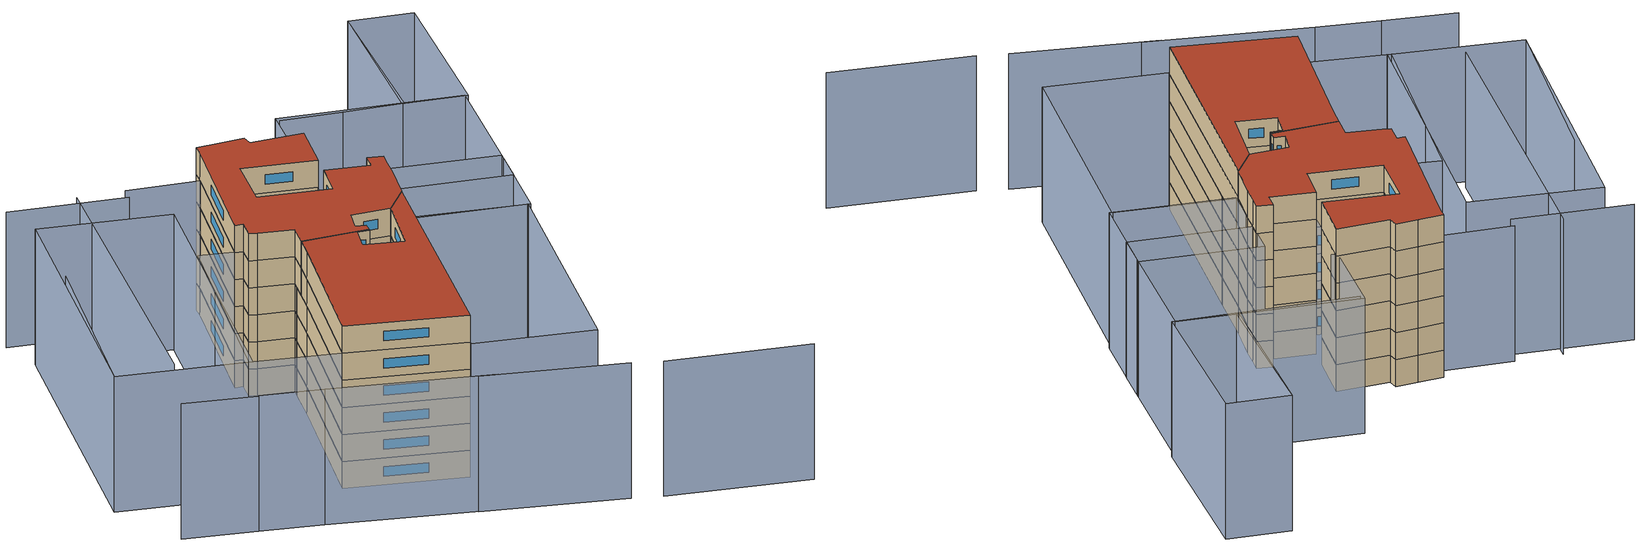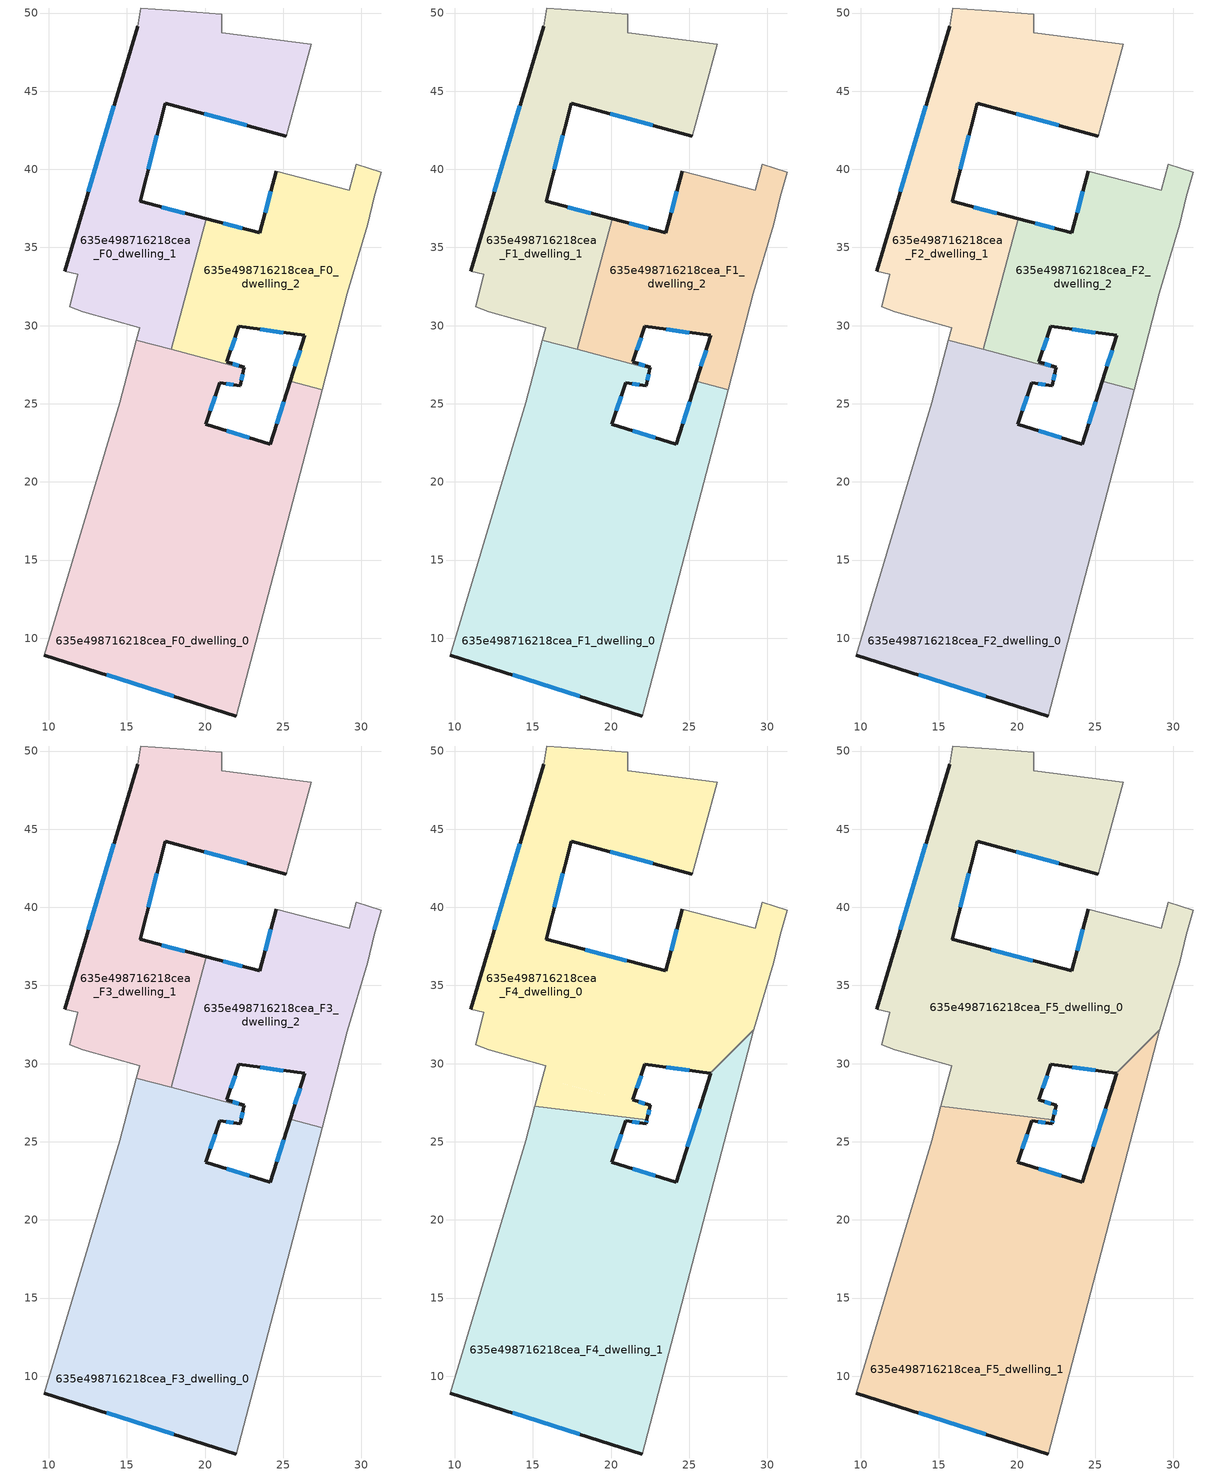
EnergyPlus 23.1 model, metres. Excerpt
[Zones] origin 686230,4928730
635e498716218cea_F0_dwelling_0
 floor ground (EU_floor_Construction): 27.49,25.89 22,5.02 9.71,8.92 14.53,25.07 15.61,29.07 22.49,27.23 22.24,26.16 20.94,26.36 20.03,23.68 24.17,22.41 25.45,26.44 z0
 wall outside (EU_wall_Construction): 25.45,26.44 24.17,22.41 20.03,23.68 20.94,26.36 22.24,26.16 22.49,27.23 / 9.71,8.92 22,5.02 z0:3
 wall adiabatic (EU_wall_Construction): 22,5.02 27.49,25.89 / 15.61,29.07 14.53,25.07 9.71,8.92 z0:3
 wall to 635e498716218cea_F0_dwelling_2 (EU_wall_Construction): 27.49,25.89 25.45,26.44 / 22.49,27.23 17.83,28.47 z0:3
 wall to 635e498716218cea_F0_dwelling_1 (EU_wall_Construction): 17.83,28.48 15.61,29.07 z0:3
 window (EU_Window_Construction): 22.32,26.5 22.41,26.88 / 21.36,26.29 21.82,26.22 / 20.33,24.55 20.65,25.49 / 22.82,22.82 21.38,23.27 / 25.03,25.13 24.58,23.72 / 13.7,7.65 18,6.29 z0.98:2.02
635e498716218cea_F0_dwelling_1
 floor ground (EU_floor_Construction): 26.78,48.02 25.19,42.13 17.44,44.23 15.86,37.95 20.07,36.84 17.83,28.47 15.61,29.07 15.82,29.85 12.17,30.9 11.35,31.2 11.87,33.3 11.01,33.47 15.68,49.17 15.89,50.32 18.67,50.11 21.07,49.92 21.07,48.75 z0
 wall outside (EU_wall_Construction): 15.68,49.17 11.01,33.47 / 20.07,36.84 15.86,37.95 17.44,44.23 25.19,42.13 z0:3
 wall adiabatic (EU_wall_Construction): 11.01,33.47 11.87,33.3 11.35,31.2 12.17,30.9 15.82,29.85 15.61,29.07 / 25.19,42.13 26.78,48.02 21.07,48.75 21.07,49.92 18.67,50.11 15.89,50.32 15.68,49.17 z0:3
 wall to 635e498716218cea_F0_dwelling_2 (EU_wall_Construction): 17.83,28.47 20.07,36.84 z0:3
 window (EU_Window_Construction): 14.16,44.06 12.53,38.58 / 19.96,43.55 22.67,42.81 / 16.37,39.99 16.93,42.19 / 18.7,37.2 17.23,37.59 z0.98:2.02
635e498716218cea_F0_dwelling_2
 floor ground (EU_floor_Construction): 31.28,39.82 30.83,38.23 30.42,36.48 29.11,32.06 27.49,25.89 25.45,26.44 26.38,29.37 22.17,29.95 21.4,27.69 22.51,27.33 22.49,27.23 17.83,28.47 20.07,36.84 23.49,35.93 24.57,39.88 29.24,38.65 29.68,40.32 z0
 wall outside (EU_wall_Construction): 21.4,27.69 22.17,29.95 26.38,29.37 25.45,26.44 / 21.4,27.69 22.51,27.33 / 22.49,27.23 22.51,27.33 / 24.57,39.88 23.49,35.93 20.07,36.84 z0:3
 wall adiabatic (EU_wall_Construction): 27.49,25.89 29.11,32.06 30.42,36.48 30.83,38.23 31.28,39.82 29.68,40.32 29.24,38.65 24.57,39.88 z0:3
 window (EU_Window_Construction): 26.08,28.42 25.75,27.39 / 23.54,29.76 25.01,29.56 / 21.65,28.42 21.92,29.21 / 21.76,27.57 22.15,27.45 / 22.38,36.22 21.18,36.54 / 24.22,38.6 23.84,37.21 z0.98:2.02
635e498716218cea_F1_dwelling_0
 floor to 635e498716218cea_F0_dwelling_0 (EU_floor_Construction): 27.49,25.89 22,5.02 9.71,8.92 14.53,25.07 15.61,29.07 22.49,27.23 22.24,26.16 20.94,26.36 20.03,23.68 24.17,22.41 25.45,26.44 z3
 wall outside (EU_wall_Construction): 25.45,26.44 24.17,22.41 20.03,23.68 20.94,26.36 22.24,26.16 22.49,27.23 / 9.71,8.92 22,5.02 z3:6
 wall adiabatic (EU_wall_Construction): 22,5.02 27.49,25.89 / 15.61,29.07 14.53,25.07 9.71,8.92 z3:6
 wall to 635e498716218cea_F1_dwelling_2 (EU_wall_Construction): 27.49,25.89 25.45,26.44 / 22.49,27.23 17.83,28.47 z3:6
 wall to 635e498716218cea_F1_dwelling_1 (EU_wall_Construction): 17.83,28.48 15.61,29.07 z3:6
 window (EU_Window_Construction): 22.32,26.5 22.41,26.88 / 21.36,26.29 21.82,26.22 / 20.33,24.55 20.65,25.49 / 22.82,22.82 21.38,23.27 / 25.03,25.13 24.58,23.72 / 13.7,7.65 18,6.29 z3.98:5.02
635e498716218cea_F1_dwelling_1
 floor to 635e498716218cea_F0_dwelling_1 (EU_floor_Construction): 26.78,48.02 25.19,42.13 17.44,44.23 15.86,37.95 20.07,36.84 17.83,28.47 15.61,29.07 15.82,29.85 12.17,30.9 11.35,31.2 11.87,33.3 11.01,33.47 15.68,49.17 15.89,50.32 18.67,50.11 21.07,49.92 21.07,48.75 z3
 wall outside (EU_wall_Construction): 15.68,49.17 11.01,33.47 / 20.07,36.84 15.86,37.95 17.44,44.23 25.19,42.13 z3:6
 wall adiabatic (EU_wall_Construction): 11.01,33.47 11.87,33.3 11.35,31.2 12.17,30.9 15.82,29.85 15.61,29.07 / 25.19,42.13 26.78,48.02 21.07,48.75 21.07,49.92 18.67,50.11 15.89,50.32 15.68,49.17 z3:6
 wall to 635e498716218cea_F1_dwelling_2 (EU_wall_Construction): 17.83,28.47 20.07,36.84 z3:6
 window (EU_Window_Construction): 14.16,44.06 12.53,38.58 / 19.96,43.55 22.67,42.81 / 16.37,39.99 16.93,42.19 / 18.7,37.2 17.23,37.59 z3.98:5.02
635e498716218cea_F1_dwelling_2
 floor to 635e498716218cea_F0_dwelling_2 (EU_floor_Construction): 31.28,39.82 30.83,38.23 30.42,36.48 29.11,32.06 27.49,25.89 25.45,26.44 26.38,29.37 22.17,29.95 21.4,27.69 22.51,27.33 22.49,27.23 17.83,28.47 20.07,36.84 23.49,35.93 24.57,39.88 29.24,38.65 29.68,40.32 z3
 wall outside (EU_wall_Construction): 21.4,27.69 22.17,29.95 26.38,29.37 25.45,26.44 / 21.4,27.69 22.51,27.33 / 22.49,27.23 22.51,27.33 / 24.57,39.88 23.49,35.93 20.07,36.84 z3:6
 wall adiabatic (EU_wall_Construction): 27.49,25.89 29.11,32.06 30.42,36.48 30.83,38.23 31.28,39.82 29.68,40.32 29.24,38.65 24.57,39.88 z3:6
 window (EU_Window_Construction): 26.08,28.42 25.75,27.39 / 23.54,29.76 25.01,29.56 / 21.65,28.42 21.92,29.21 / 21.76,27.57 22.15,27.45 / 22.38,36.22 21.18,36.54 / 24.22,38.6 23.84,37.21 z3.98:5.02
635e498716218cea_F2_dwelling_0
 floor to 635e498716218cea_F1_dwelling_0 (EU_floor_Construction): 27.49,25.89 22,5.02 9.71,8.92 14.53,25.07 15.61,29.07 22.49,27.23 22.24,26.16 20.94,26.36 20.03,23.68 24.17,22.41 25.45,26.44 z6
 wall outside (EU_wall_Construction): 25.45,26.44 24.17,22.41 20.03,23.68 20.94,26.36 22.24,26.16 22.49,27.23 / 9.71,8.92 22,5.02 z6:9
 wall adiabatic (EU_wall_Construction): 22,5.02 27.49,25.89 / 15.61,29.07 14.53,25.07 9.71,8.92 z6:9
 wall to 635e498716218cea_F2_dwelling_2 (EU_wall_Construction): 27.49,25.89 25.45,26.44 / 22.49,27.23 17.83,28.47 z6:9
 wall to 635e498716218cea_F2_dwelling_1 (EU_wall_Construction): 17.83,28.48 15.61,29.07 z6:9
 window (EU_Window_Construction): 22.32,26.5 22.41,26.88 / 21.36,26.29 21.82,26.22 / 20.33,24.55 20.65,25.49 / 22.82,22.82 21.38,23.27 / 25.03,25.13 24.58,23.72 / 13.7,7.65 18,6.29 z6.98:8.02
635e498716218cea_F2_dwelling_1
 floor to 635e498716218cea_F1_dwelling_1 (EU_floor_Construction): 26.78,48.02 25.19,42.13 17.44,44.23 15.86,37.95 20.07,36.84 17.83,28.47 15.61,29.07 15.82,29.85 12.17,30.9 11.35,31.2 11.87,33.3 11.01,33.47 15.68,49.17 15.89,50.32 18.67,50.11 21.07,49.92 21.07,48.75 z6
 wall outside (EU_wall_Construction): 15.68,49.17 11.01,33.47 / 20.07,36.84 15.86,37.95 17.44,44.23 25.19,42.13 z6:9
 wall adiabatic (EU_wall_Construction): 11.01,33.47 11.87,33.3 11.35,31.2 12.17,30.9 15.82,29.85 15.61,29.07 / 25.19,42.13 26.78,48.02 21.07,48.75 21.07,49.92 18.67,50.11 15.89,50.32 15.68,49.17 z6:9
 wall to 635e498716218cea_F2_dwelling_2 (EU_wall_Construction): 17.83,28.47 20.07,36.84 z6:9
 window (EU_Window_Construction): 14.16,44.06 12.53,38.58 / 19.96,43.55 22.67,42.81 / 16.37,39.99 16.93,42.19 / 18.7,37.2 17.23,37.59 z6.98:8.02
635e498716218cea_F2_dwelling_2
 floor to 635e498716218cea_F1_dwelling_2 (EU_floor_Construction): 31.28,39.82 30.83,38.23 30.42,36.48 29.11,32.06 27.49,25.89 25.45,26.44 26.38,29.37 22.17,29.95 21.4,27.69 22.51,27.33 22.49,27.23 17.83,28.47 20.07,36.84 23.49,35.93 24.57,39.88 29.24,38.65 29.68,40.32 z6
 wall outside (EU_wall_Construction): 21.4,27.69 22.17,29.95 26.38,29.37 25.45,26.44 / 21.4,27.69 22.51,27.33 / 22.49,27.23 22.51,27.33 / 24.57,39.88 23.49,35.93 20.07,36.84 z6:9
 wall adiabatic (EU_wall_Construction): 27.49,25.89 29.11,32.06 30.42,36.48 30.83,38.23 31.28,39.82 29.68,40.32 29.24,38.65 24.57,39.88 z6:9
 window (EU_Window_Construction): 26.08,28.42 25.75,27.39 / 23.54,29.76 25.01,29.56 / 21.65,28.42 21.92,29.21 / 21.76,27.57 22.15,27.45 / 22.38,36.22 21.18,36.54 / 24.22,38.6 23.84,37.21 z6.98:8.02
635e498716218cea_F3_dwelling_0
 floor to 635e498716218cea_F2_dwelling_0 (EU_floor_Construction): 27.49,25.89 22,5.02 9.71,8.92 14.53,25.07 15.61,29.07 22.49,27.23 22.24,26.16 20.94,26.36 20.03,23.68 24.17,22.41 25.45,26.44 z9
 wall outside (EU_wall_Construction): 25.45,26.44 24.17,22.41 20.03,23.68 20.94,26.36 22.24,26.16 22.49,27.23 / 9.71,8.92 22,5.02 z9:12
 wall adiabatic (EU_wall_Construction): 22,5.02 27.49,25.89 / 15.61,29.07 14.53,25.07 9.71,8.92 z9:12
 wall to 635e498716218cea_F3_dwelling_2 (EU_wall_Construction): 27.49,25.89 25.45,26.44 / 22.49,27.23 17.83,28.47 z9:12
 wall to 635e498716218cea_F3_dwelling_1 (EU_wall_Construction): 17.83,28.48 15.61,29.07 z9:12
 window (EU_Window_Construction): 22.32,26.5 22.41,26.88 / 21.36,26.29 21.82,26.22 / 20.33,24.55 20.65,25.49 / 22.82,22.82 21.38,23.27 / 25.03,25.13 24.58,23.72 / 13.7,7.65 18,6.29 z9.98:11.02
635e498716218cea_F3_dwelling_1
 floor to 635e498716218cea_F2_dwelling_1 (EU_floor_Construction): 26.78,48.02 25.19,42.13 17.44,44.23 15.86,37.95 20.07,36.84 17.83,28.47 15.61,29.07 15.82,29.85 12.17,30.9 11.35,31.2 11.87,33.3 11.01,33.47 15.68,49.17 15.89,50.32 18.67,50.11 21.07,49.92 21.07,48.75 z9
 wall outside (EU_wall_Construction): 15.68,49.17 11.01,33.47 / 20.07,36.84 15.86,37.95 17.44,44.23 25.19,42.13 z9:12
 wall adiabatic (EU_wall_Construction): 11.01,33.47 11.87,33.3 11.35,31.2 12.17,30.9 15.82,29.85 15.61,29.07 / 25.19,42.13 26.78,48.02 21.07,48.75 21.07,49.92 18.67,50.11 15.89,50.32 15.68,49.17 z9:12
 wall to 635e498716218cea_F3_dwelling_2 (EU_wall_Construction): 17.83,28.47 20.07,36.84 z9:12
 window (EU_Window_Construction): 14.16,44.06 12.53,38.58 / 19.96,43.55 22.67,42.81 / 16.37,39.99 16.93,42.19 / 18.7,37.2 17.23,37.59 z9.98:11.02
635e498716218cea_F3_dwelling_2
 floor to 635e498716218cea_F2_dwelling_2 (EU_floor_Construction): 31.28,39.82 30.83,38.23 30.42,36.48 29.11,32.06 27.49,25.89 25.45,26.44 26.38,29.37 22.17,29.95 21.4,27.69 22.51,27.33 22.49,27.23 17.83,28.47 20.07,36.84 23.49,35.93 24.57,39.88 29.24,38.65 29.68,40.32 z9
 wall outside (EU_wall_Construction): 21.4,27.69 22.17,29.95 26.38,29.37 25.45,26.44 / 21.4,27.69 22.51,27.33 / 22.49,27.23 22.51,27.33 / 24.57,39.88 23.49,35.93 20.07,36.84 z9:12
 wall adiabatic (EU_wall_Construction): 27.49,25.89 29.11,32.06 30.42,36.48 30.83,38.23 31.28,39.82 29.68,40.32 29.24,38.65 24.57,39.88 z9:12
 window (EU_Window_Construction): 26.08,28.42 25.75,27.39 / 23.54,29.76 25.01,29.56 / 21.65,28.42 21.92,29.21 / 21.76,27.57 22.15,27.45 / 22.38,36.22 21.18,36.54 / 24.22,38.6 23.84,37.21 z9.98:11.02
635e498716218cea_F4_dwelling_0
 floor to 635e498716218cea_F3_dwelling_0 (EU_floor_Construction): 22.49,27.23 22.3,26.41 15.12,27.27 15.61,29.07 z12
 floor to 635e498716218cea_F3_dwelling_1 (EU_floor_Construction): 26.78,48.02 25.19,42.13 17.44,44.23 15.86,37.95 20.07,36.84 17.83,28.47 15.61,29.07 15.82,29.85 12.17,30.9 11.35,31.2 11.87,33.3 11.01,33.47 15.68,49.17 15.89,50.32 18.67,50.11 21.07,49.92 21.07,48.75 z12
 floor to 635e498716218cea_F3_dwelling_2 (EU_floor_Construction): 31.28,39.82 30.83,38.23 30.42,36.48 29.14,32.18 26.36,29.37 22.17,29.95 21.4,27.69 22.51,27.33 22.49,27.23 17.83,28.47 20.07,36.84 23.49,35.93 24.57,39.88 29.24,38.65 29.68,40.32 z12
 wall outside (EU_wall_Construction): 24.57,39.88 23.49,35.93 15.86,37.95 17.44,44.23 25.19,42.13 / 22.3,26.41 22.51,27.33 21.4,27.69 22.17,29.95 26.36,29.37 / 15.68,49.17 11.01,33.47 z12:15
 wall adiabatic (EU_wall_Construction): 29.15,32.18 30.42,36.48 30.83,38.23 31.28,39.82 29.68,40.32 29.24,38.65 24.57,39.88 / 11.01,33.47 11.87,33.3 11.35,31.2 12.17,30.9 15.82,29.85 15.12,27.27 / 25.19,42.13 26.78,48.02 21.07,48.75 21.07,49.92 18.67,50.11 15.89,50.32 15.68,49.17 z12:15
 wall to 635e498716218cea_F4_dwelling_1 (EU_wall_Construction): 15.12,27.27 22.3,26.41 / 26.36,29.37 29.14,32.18 z12:15
 window (EU_Window_Construction): 21.01,36.59 18.34,37.29 / 24.22,38.6 23.84,37.21 / 23.53,29.76 24.99,29.56 / 21.65,28.42 21.92,29.21 / 22.15,27.45 21.76,27.57 / 22.37,26.71 22.44,27.03 / 14.16,44.06 12.53,38.58 / 19.96,43.55 22.67,42.81 / 16.37,39.99 16.93,42.19 z12.98:14.02
635e498716218cea_F4_dwelling_1
 floor to 635e498716218cea_F3_dwelling_0 (EU_floor_Construction): 27.49,25.89 22,5.02 9.71,8.92 14.53,25.07 15.12,27.27 22.3,26.41 22.24,26.16 20.94,26.36 20.03,23.68 24.17,22.41 25.45,26.44 z12
 floor to 635e498716218cea_F3_dwelling_2 (EU_floor_Construction): 29.14,32.18 29.11,32.06 27.49,25.89 25.45,26.44 26.38,29.37 26.36,29.37 z12
 wall outside (EU_wall_Construction): 9.71,8.92 22,5.02 / 26.38,29.37 24.17,22.41 20.03,23.68 20.94,26.36 22.24,26.16 22.3,26.41 / 26.38,29.37 26.36,29.37 z12:15
 wall adiabatic (EU_wall_Construction): 15.12,27.27 14.53,25.07 9.71,8.92 / 22,5.02 29.11,32.06 29.15,32.18 z12:15
 window (EU_Window_Construction): 13.7,7.65 18,6.29 / 22.26,26.24 22.28,26.33 / 21.36,26.29 21.82,26.22 / 20.33,24.55 20.65,25.49 / 22.82,22.82 21.38,23.27 / 25.66,27.11 24.89,24.67 z12.98:14.02
635e498716218cea_F5_dwelling_0
 floor to 635e498716218cea_F4_dwelling_0 (EU_floor_Construction): 26.78,48.02 25.19,42.13 17.44,44.23 15.86,37.95 23.49,35.93 24.57,39.88 29.24,38.65 29.68,40.32 31.28,39.82 30.83,38.23 30.42,36.48 29.15,32.18 26.36,29.37 22.17,29.95 21.4,27.69 22.51,27.33 22.3,26.41 15.12,27.27 15.82,29.85 12.17,30.9 11.35,31.2 11.87,33.3 11.01,33.47 15.68,49.17 15.89,50.32 18.67,50.11 21.07,49.92 21.07,48.75 z15
 wall outside (EU_wall_Construction): 24.57,39.88 23.49,35.93 15.86,37.95 17.44,44.23 25.19,42.13 / 22.3,26.41 22.51,27.33 21.4,27.69 22.17,29.95 26.36,29.37 / 15.68,49.17 11.01,33.47 z15:18
 wall adiabatic (EU_wall_Construction): 29.15,32.18 30.42,36.48 30.83,38.23 31.28,39.82 29.68,40.32 29.24,38.65 24.57,39.88 / 11.01,33.47 11.87,33.3 11.35,31.2 12.17,30.9 15.82,29.85 15.12,27.27 / 25.19,42.13 26.78,48.02 21.07,48.75 21.07,49.92 18.67,50.11 15.89,50.32 15.68,49.17 z15:18
 wall to 635e498716218cea_F5_dwelling_1 (EU_wall_Construction): 15.12,27.27 22.3,26.41 / 26.36,29.37 29.14,32.18 z15:18
 window (EU_Window_Construction): 21.01,36.59 18.34,37.29 / 24.22,38.6 23.84,37.21 / 23.53,29.76 24.99,29.56 / 21.65,28.42 21.92,29.21 / 22.15,27.45 21.76,27.57 / 22.37,26.71 22.44,27.03 / 14.16,44.06 12.53,38.58 / 19.96,43.55 22.67,42.81 / 16.37,39.99 16.93,42.19 z15.98:17.02
 roof outside (EU_roof_Construction): 26.36,29.37 29.15,32.18 30.42,36.48 30.83,38.23 31.28,39.82 29.68,40.32 29.24,38.65 24.57,39.88 23.49,35.93 15.86,37.95 17.44,44.23 25.19,42.13 26.78,48.02 21.07,48.75 21.07,49.92 18.67,50.11 15.89,50.32 15.68,49.17 11.01,33.47 11.87,33.3 11.35,31.2 12.17,30.9 15.82,29.85 15.12,27.27 22.3,26.41 22.51,27.33 21.4,27.69 22.17,29.95 z18
635e498716218cea_F5_dwelling_1
 floor to 635e498716218cea_F4_dwelling_1 (EU_floor_Construction): 29.15,32.18 29.11,32.06 22,5.02 9.71,8.92 14.53,25.07 15.12,27.27 22.3,26.41 22.24,26.16 20.94,26.36 20.03,23.68 24.17,22.41 26.38,29.37 26.36,29.37 z15
 wall outside (EU_wall_Construction): 9.71,8.92 22,5.02 / 26.38,29.37 24.17,22.41 20.03,23.68 20.94,26.36 22.24,26.16 22.3,26.41 / 26.38,29.37 26.36,29.37 z15:18
 wall adiabatic (EU_wall_Construction): 15.12,27.27 14.53,25.07 9.71,8.92 / 22,5.02 29.11,32.06 29.15,32.18 z15:18
 window (EU_Window_Construction): 13.7,7.65 18,6.29 / 22.26,26.24 22.28,26.33 / 21.36,26.29 21.82,26.22 / 20.33,24.55 20.65,25.49 / 22.82,22.82 21.38,23.27 / 25.66,27.11 24.89,24.67 z15.98:17.02
 roof outside (EU_roof_Construction): 22,5.02 29.11,32.06 29.15,32.18 26.36,29.37 26.38,29.37 24.17,22.41 20.03,23.68 20.94,26.36 22.24,26.16 22.3,26.41 15.12,27.27 14.53,25.07 9.71,8.92 z18
shading: 36.81,-7.84 51.66,-11.67 / 19.14,-2.01 33.79,-6.66 / -2.04,4.67 4.38,2.83 / 4.38,2.83 21.03,-2.5 / -9.61,6.82 -2.04,4.66 / -6.16,36.93 -12.6,15.24 / 3.09,51.58 -6.06,14.83 / 27.02,47.51 18.5,49.29 / 45.29,72.8 41.48,54.21 / 41.48,54.21 35.24,55.49 / 18.29,48.38 8.05,50.61 / 35.25,55.48 28.89,56.83 / 7.71,49.18 -4.6,52.12 / 21.91,4.68 29.14,32.19 / 29.14,32.19 41.62,28.91 / 41.62,28.91 34.38,1.4 / 34.38,1.4 21.91,4.68 / 0.62,11.63 7.48,34.61 / 7.48,34.61 16.57,31.9 / 16.57,31.9 9.71,8.92 / 9.71,8.92 0.62,11.63 / 9.77,43.77 1,11.54 / 1,11.54 -12.6,15.24 / -12.6,15.24 -3.84,47.47 / -3.84,47.47 9.77,43.77 / 41.9,28.85 29.29,31.9 / 29.29,31.9 31.91,42.68 / 31.91,42.68 44.51,39.63 / 44.51,39.63 41.9,28.85 / 47.65,52.95 43.48,35.29 / 43.48,35.29 24.54,39.76 / 24.54,39.76 28.7,57.42 / 28.7,57.42 47.65,52.95 / 45.27,72.72 51.96,71.26 / 51.96,71.26 47.93,52.81 / 47.93,52.81 41.24,54.26 / 41.24,54.26 45.27,72.72 z0:15
[Building]
EU S2 Campaign: North Axis=0; Terrain=City; Solar Distribution=FullExterior
[Site:Location]
Bologna: Latitude=44.5; Longitude=11.25; Time Zone=1; Elevation=37
[SizingPeriod:WeatherFileDays]
AnnualSizingPeriod: Begin Month=1; Begin Day of Month=1; End Month=12; End Day of Month=31; Day of Week for Start Day=Monday; Use Weather File Daylight Saving Period=No; Use Weather File Rain and Snow Indicators=No
[MATERIAL]
EU_InternalMass_Material: Roughness=MediumRough; Thickness=0.1; Conductivity=1; Density=1800; Specific Heat=900; Thermal Absorptance=0.9; Solar Absorptance=0.7; Visible Absorptance=0.7
[MATERIAL:NOMASS] Roughness=MediumRough; Thermal Absorptance=0.9; Solar Absorptance=0.7; Visible Absorptance=0.7
Name | Thermal Resistance
EU_wall_NoMass | 0.905828
EU_roof_NoMass | 0.37593
EU_floor_NoMass | 0.67114
[WINDOWMATERIAL:SIMPLEGLAZINGSYSTEM]
EU_Window_SimpleGlazing: UFactor=4.52486; Solar Heat Gain Coefficient=0.85; Visible Transmittance=0.85
[CONSTRUCTION]
EU_wall_Construction: EU_wall_NoMass
EU_roof_Construction: EU_roof_NoMass
EU_floor_Construction: EU_floor_NoMass
EU_InternalMass_Construction: EU_InternalMass_Material
EU_Window_Construction: EU_Window_SimpleGlazing
[ZONE] Type=1; Multiplier=1; Ceiling Height=autocalculate; Floor Area=autocalculate; Part of Total Floor Area=Yes
Name | Volume
635e498716218cea_F0_dwelling_0; 635e498716218cea_F1_dwelling_0; 635e498716218cea_F2_dwelling_0; 635e498716218cea_F3_dwelling_0 | 752.301
635e498716218cea_F4_dwelling_0 | 752.273
635e498716218cea_F5_dwelling_0 | 752.28
635e498716218cea_F0_dwelling_1 | 439.134
635e498716218cea_F1_dwelling_1; 635e498716218cea_F2_dwelling_1; 635e498716218cea_F3_dwelling_1 | 439.135
635e498716218cea_F4_dwelling_1; 635e498716218cea_F5_dwelling_1 | 752.296
635e498716218cea_F0_dwelling_2 | 313.162
635e498716218cea_F1_dwelling_2; 635e498716218cea_F2_dwelling_2; 635e498716218cea_F3_dwelling_2 | 313.159
[INTERNALMASS] Construction=EU_InternalMass_Construction
Name | Zone or ZoneList | Surface Area
635e498716218cea_F0_dwelling_0_EU_InternalMass | 635e498716218cea_F0_dwelling_0 | 250.767
635e498716218cea_F0_dwelling_1_EU_InternalMass | 635e498716218cea_F0_dwelling_1 | 146.379
635e498716218cea_F0_dwelling_2_EU_InternalMass | 635e498716218cea_F0_dwelling_2 | 104.387
635e498716218cea_F1_dwelling_0_EU_InternalMass | 635e498716218cea_F1_dwelling_0 | 250.767
635e498716218cea_F1_dwelling_1_EU_InternalMass | 635e498716218cea_F1_dwelling_1 | 146.379
635e498716218cea_F1_dwelling_2_EU_InternalMass | 635e498716218cea_F1_dwelling_2 | 104.387
635e498716218cea_F2_dwelling_0_EU_InternalMass | 635e498716218cea_F2_dwelling_0 | 250.767
635e498716218cea_F2_dwelling_1_EU_InternalMass | 635e498716218cea_F2_dwelling_1 | 146.379
635e498716218cea_F2_dwelling_2_EU_InternalMass | 635e498716218cea_F2_dwelling_2 | 104.387
635e498716218cea_F3_dwelling_0_EU_InternalMass | 635e498716218cea_F3_dwelling_0 | 250.767
635e498716218cea_F3_dwelling_1_EU_InternalMass | 635e498716218cea_F3_dwelling_1 | 146.379
635e498716218cea_F3_dwelling_2_EU_InternalMass | 635e498716218cea_F3_dwelling_2 | 104.387
635e498716218cea_F4_dwelling_0_EU_InternalMass | 635e498716218cea_F4_dwelling_0 | 250.76
635e498716218cea_F4_dwelling_1_EU_InternalMass | 635e498716218cea_F4_dwelling_1 | 250.766
635e498716218cea_F5_dwelling_0_EU_InternalMass | 635e498716218cea_F5_dwelling_0 | 250.76
635e498716218cea_F5_dwelling_1_EU_InternalMass | 635e498716218cea_F5_dwelling_1 | 250.766
[OTHEREQUIPMENT] Fuel Type=Electricity; Design Level Calculation Method=Watts/Area; Power per Zone Floor Area=1; Fraction Latent=0; Fraction Radiant=0; Fraction Lost=0; Carbon Dioxide Generation Rate=0; EndUse Subcategory=EU_Step8_InternalGains
Name | Zone or ZoneList or Space or SpaceList | Schedule
EU_Step8_InternalGain_635e498716218cea_F0_dwelling_0_f000 | 635e498716218cea_F0_dwelling_0 | EU_Step8_GainSchedule_635e498716218cea_F0_dwelling_0_f000
EU_Step8_InternalGain_635e498716218cea_F0_dwelling_1_f000 | 635e498716218cea_F0_dwelling_1 | EU_Step8_GainSchedule_635e498716218cea_F0_dwelling_1_f000
EU_Step8_InternalGain_635e498716218cea_F0_dwelling_2_f000 | 635e498716218cea_F0_dwelling_2 | EU_Step8_GainSchedule_635e498716218cea_F0_dwelling_2_f000
EU_Step8_InternalGain_635e498716218cea_F1_dwelling_0_f000 | 635e498716218cea_F1_dwelling_0 | EU_Step8_GainSchedule_635e498716218cea_F1_dwelling_0_f000
EU_Step8_InternalGain_635e498716218cea_F1_dwelling_1_f000 | 635e498716218cea_F1_dwelling_1 | EU_Step8_GainSchedule_635e498716218cea_F1_dwelling_1_f000
EU_Step8_InternalGain_635e498716218cea_F1_dwelling_2_f000 | 635e498716218cea_F1_dwelling_2 | EU_Step8_GainSchedule_635e498716218cea_F1_dwelling_2_f000
EU_Step8_InternalGain_635e498716218cea_F2_dwelling_0_f000 | 635e498716218cea_F2_dwelling_0 | EU_Step8_GainSchedule_635e498716218cea_F2_dwelling_0_f000
EU_Step8_InternalGain_635e498716218cea_F2_dwelling_1_f000 | 635e498716218cea_F2_dwelling_1 | EU_Step8_GainSchedule_635e498716218cea_F2_dwelling_1_f000
EU_Step8_InternalGain_635e498716218cea_F2_dwelling_2_f000 | 635e498716218cea_F2_dwelling_2 | EU_Step8_GainSchedule_635e498716218cea_F2_dwelling_2_f000
EU_Step8_InternalGain_635e498716218cea_F3_dwelling_0_f000 | 635e498716218cea_F3_dwelling_0 | EU_Step8_GainSchedule_635e498716218cea_F3_dwelling_0_f000
EU_Step8_InternalGain_635e498716218cea_F3_dwelling_1_f000 | 635e498716218cea_F3_dwelling_1 | EU_Step8_GainSchedule_635e498716218cea_F3_dwelling_1_f000
EU_Step8_InternalGain_635e498716218cea_F3_dwelling_2_f000 | 635e498716218cea_F3_dwelling_2 | EU_Step8_GainSchedule_635e498716218cea_F3_dwelling_2_f000
EU_Step8_InternalGain_635e498716218cea_F4_dwelling_0_f000 | 635e498716218cea_F4_dwelling_0 | EU_Step8_GainSchedule_635e498716218cea_F4_dwelling_0_f000
EU_Step8_InternalGain_635e498716218cea_F4_dwelling_1_f000 | 635e498716218cea_F4_dwelling_1 | EU_Step8_GainSchedule_635e498716218cea_F4_dwelling_1_f000
EU_Step8_InternalGain_635e498716218cea_F5_dwelling_0_f000 | 635e498716218cea_F5_dwelling_0 | EU_Step8_GainSchedule_635e498716218cea_F5_dwelling_0_f000
EU_Step8_InternalGain_635e498716218cea_F5_dwelling_1_f000 | 635e498716218cea_F5_dwelling_1 | EU_Step8_GainSchedule_635e498716218cea_F5_dwelling_1_f000
[ZONEVENTILATION:DESIGNFLOWRATE] Schedule=EU_AlwaysOn; Design Flow Rate Calculation Method=AirChanges/Hour; Air Changes per Hour=0.73129; Ventilation Type=Natural; Fan Pressure Rise=0; Fan Total Efficiency=1; Constant Term Coefficient=1; Temperature Term Coefficient=0; Velocity Term Coefficient=0; Velocity Squared Term Coefficient=0; Minimum Indoor Temperature=-100; Maximum Indoor Temperature=100; Delta Temperature=-100; Minimum Outdoor Temperature=-100; Maximum Outdoor Temperature=100; Maximum Wind Speed=40
Name | Zone or ZoneList or Space or SpaceList
EU_ConstantAir_635e498716218cea_F0_dwelling_0 | 635e498716218cea_F0_dwelling_0
EU_ConstantAir_635e498716218cea_F0_dwelling_1 | 635e498716218cea_F0_dwelling_1
EU_ConstantAir_635e498716218cea_F0_dwelling_2 | 635e498716218cea_F0_dwelling_2
EU_ConstantAir_635e498716218cea_F1_dwelling_0 | 635e498716218cea_F1_dwelling_0
EU_ConstantAir_635e498716218cea_F1_dwelling_1 | 635e498716218cea_F1_dwelling_1
EU_ConstantAir_635e498716218cea_F1_dwelling_2 | 635e498716218cea_F1_dwelling_2
EU_ConstantAir_635e498716218cea_F2_dwelling_0 | 635e498716218cea_F2_dwelling_0
EU_ConstantAir_635e498716218cea_F2_dwelling_1 | 635e498716218cea_F2_dwelling_1
EU_ConstantAir_635e498716218cea_F2_dwelling_2 | 635e498716218cea_F2_dwelling_2
EU_ConstantAir_635e498716218cea_F3_dwelling_0 | 635e498716218cea_F3_dwelling_0
EU_ConstantAir_635e498716218cea_F3_dwelling_1 | 635e498716218cea_F3_dwelling_1
EU_ConstantAir_635e498716218cea_F3_dwelling_2 | 635e498716218cea_F3_dwelling_2
EU_ConstantAir_635e498716218cea_F4_dwelling_0 | 635e498716218cea_F4_dwelling_0
EU_ConstantAir_635e498716218cea_F4_dwelling_1 | 635e498716218cea_F4_dwelling_1
EU_ConstantAir_635e498716218cea_F5_dwelling_0 | 635e498716218cea_F5_dwelling_0
EU_ConstantAir_635e498716218cea_F5_dwelling_1 | 635e498716218cea_F5_dwelling_1
[HVACTEMPLATE:THERMOSTAT] Constant Heating Setpoint=20; Constant Cooling Setpoint=50
EU_HeatOnly_635e498716218cea_F0_dwelling_0; EU_HeatOnly_635e498716218cea_F0_dwelling_1; EU_HeatOnly_635e498716218cea_F0_dwelling_2; EU_HeatOnly_635e498716218cea_F1_dwelling_0; EU_HeatOnly_635e498716218cea_F1_dwelling_1; EU_HeatOnly_635e498716218cea_F1_dwelling_2; EU_HeatOnly_635e498716218cea_F2_dwelling_0; EU_HeatOnly_635e498716218cea_F2_dwelling_1; EU_HeatOnly_635e498716218cea_F2_dwelling_2; EU_HeatOnly_635e498716218cea_F3_dwelling_0; EU_HeatOnly_635e498716218cea_F3_dwelling_1; EU_HeatOnly_635e498716218cea_F3_dwelling_2; EU_HeatOnly_635e498716218cea_F4_dwelling_0; EU_HeatOnly_635e498716218cea_F4_dwelling_1; EU_HeatOnly_635e498716218cea_F5_dwelling_0; EU_HeatOnly_635e498716218cea_F5_dwelling_1
[HVACTEMPLATE:ZONE:IDEALLOADSAIRSYSTEM] System Availability Schedule=EU_AlwaysOn; Maximum Heating Supply Air Temperature=50; Minimum Cooling Supply Air Temperature=13; Maximum Heating Supply Air Humidity Ratio=0.0156; Minimum Cooling Supply Air Humidity Ratio=0.0077; Heating Limit=NoLimit; Cooling Limit=NoLimit; Heating Availability Schedule=EU_AlwaysOn; Cooling Availability Schedule=EU_CoolingOff; Dehumidification Control Type=ConstantSensibleHeatRatio; Cooling Sensible Heat Ratio=0.7; Dehumidification Setpoint=60; Humidification Control Type=None; Humidification Setpoint=30; Outdoor Air Method=None; Outdoor Air Flow Rate per Person=0.00944; Outdoor Air Flow Rate per Zone Floor Area=0; Outdoor Air Flow Rate per Zone=0; Demand Controlled Ventilation Type=None; Outdoor Air Economizer Type=NoEconomizer; Heat Recovery Type=None; Sensible Heat Recovery Effectiveness=0.7; Latent Heat Recovery Effectiveness=0.65
Name | Template Thermostat
635e498716218cea_F0_dwelling_0 | EU_HeatOnly_635e498716218cea_F0_dwelling_0
635e498716218cea_F0_dwelling_1 | EU_HeatOnly_635e498716218cea_F0_dwelling_1
635e498716218cea_F0_dwelling_2 | EU_HeatOnly_635e498716218cea_F0_dwelling_2
635e498716218cea_F1_dwelling_0 | EU_HeatOnly_635e498716218cea_F1_dwelling_0
635e498716218cea_F1_dwelling_1 | EU_HeatOnly_635e498716218cea_F1_dwelling_1
635e498716218cea_F1_dwelling_2 | EU_HeatOnly_635e498716218cea_F1_dwelling_2
635e498716218cea_F2_dwelling_0 | EU_HeatOnly_635e498716218cea_F2_dwelling_0
635e498716218cea_F2_dwelling_1 | EU_HeatOnly_635e498716218cea_F2_dwelling_1
635e498716218cea_F2_dwelling_2 | EU_HeatOnly_635e498716218cea_F2_dwelling_2
635e498716218cea_F3_dwelling_0 | EU_HeatOnly_635e498716218cea_F3_dwelling_0
635e498716218cea_F3_dwelling_1 | EU_HeatOnly_635e498716218cea_F3_dwelling_1
635e498716218cea_F3_dwelling_2 | EU_HeatOnly_635e498716218cea_F3_dwelling_2
635e498716218cea_F4_dwelling_0 | EU_HeatOnly_635e498716218cea_F4_dwelling_0
635e498716218cea_F4_dwelling_1 | EU_HeatOnly_635e498716218cea_F4_dwelling_1
635e498716218cea_F5_dwelling_0 | EU_HeatOnly_635e498716218cea_F5_dwelling_0
635e498716218cea_F5_dwelling_1 | EU_HeatOnly_635e498716218cea_F5_dwelling_1
[SIZING:ZONE] Zone Cooling Design Supply Air Temperature Input Method=SupplyAirTemperature; Zone Cooling Design Supply Air Temperature=13; Zone Heating Design Supply Air Temperature Input Method=SupplyAirTemperature; Zone Heating Design Supply Air Temperature=50; Zone Cooling Design Supply Air Humidity Ratio=0.008; Zone Heating Design Supply Air Humidity Ratio=0.008; Cooling Design Air Flow Method=DesignDay; Cooling Design Air Flow Rate=0; Cooling Minimum Air Flow per Zone Floor Area=0.000762; Cooling Minimum Air Flow=0; Cooling Minimum Air Flow Fraction=0.2; Heating Design Air Flow Method=DesignDay; Heating Design Air Flow Rate=0; Heating Maximum Air Flow per Zone Floor Area=0.002032; Heating Maximum Air Flow=0.141576; Heating Maximum Air Flow Fraction=0.3; Account for Dedicated Outdoor Air System=No; Dedicated Outdoor Air System Control Strategy=NeutralSupplyAir; Dedicated Outdoor Air Low Setpoint Temperature for Design=autosize; Dedicated Outdoor Air High Setpoint Temperature for Design=autosize; Zone Load Sizing Method=Sensible Load Only No Latent Load; Zone Latent Cooling Design Supply Air Humidity Ratio Input Method=HumidityRatioDifference; Zone Cooling Design Supply Air Humidity Ratio Difference=0.005; Zone Latent Heating Design Supply Air Humidity Ratio Input Method=HumidityRatioDifference; Zone Humidification Design Supply Air Humidity Ratio Difference=0.005
635e498716218cea_F0_dwelling_0; 635e498716218cea_F0_dwelling_1; 635e498716218cea_F0_dwelling_2; 635e498716218cea_F1_dwelling_0; 635e498716218cea_F1_dwelling_1; 635e498716218cea_F1_dwelling_2; 635e498716218cea_F2_dwelling_0; 635e498716218cea_F2_dwelling_1; 635e498716218cea_F2_dwelling_2; 635e498716218cea_F3_dwelling_0; 635e498716218cea_F3_dwelling_1; 635e498716218cea_F3_dwelling_2; 635e498716218cea_F4_dwelling_0; 635e498716218cea_F4_dwelling_1; 635e498716218cea_F5_dwelling_0; 635e498716218cea_F5_dwelling_1
[SCHEDULE:CONSTANT]
Name | Hourly Value
EU_AlwaysOn | 1
EU_CoolingOff | 0
[SCHEDULE:FILE] Column Number=1; Rows to Skip at Top=0; Number of Hours of Data=8760; Column Separator=Comma; Interpolate to Timestep=No; Minutes per Item=60; Adjust Schedule for Daylight Savings=Yes
Name | File
EU_Step8_GainSchedule_635e498716218cea_F0_dwelling_0_f000 | ../../schedules/635e498716218cea/635e498716218cea_F0_dwelling_0_f000_gain.csv
EU_Step8_GainSchedule_635e498716218cea_F0_dwelling_1_f000 | ../../schedules/635e498716218cea/635e498716218cea_F0_dwelling_1_f000_gain.csv
EU_Step8_GainSchedule_635e498716218cea_F0_dwelling_2_f000 | ../../schedules/635e498716218cea/635e498716218cea_F0_dwelling_2_f000_gain.csv
EU_Step8_GainSchedule_635e498716218cea_F1_dwelling_0_f000 | ../../schedules/635e498716218cea/635e498716218cea_F1_dwelling_0_f000_gain.csv
EU_Step8_GainSchedule_635e498716218cea_F1_dwelling_1_f000 | ../../schedules/635e498716218cea/635e498716218cea_F1_dwelling_1_f000_gain.csv
EU_Step8_GainSchedule_635e498716218cea_F1_dwelling_2_f000 | ../../schedules/635e498716218cea/635e498716218cea_F1_dwelling_2_f000_gain.csv
EU_Step8_GainSchedule_635e498716218cea_F2_dwelling_0_f000 | ../../schedules/635e498716218cea/635e498716218cea_F2_dwelling_0_f000_gain.csv
EU_Step8_GainSchedule_635e498716218cea_F2_dwelling_1_f000 | ../../schedules/635e498716218cea/635e498716218cea_F2_dwelling_1_f000_gain.csv
EU_Step8_GainSchedule_635e498716218cea_F2_dwelling_2_f000 | ../../schedules/635e498716218cea/635e498716218cea_F2_dwelling_2_f000_gain.csv
EU_Step8_GainSchedule_635e498716218cea_F3_dwelling_0_f000 | ../../schedules/635e498716218cea/635e498716218cea_F3_dwelling_0_f000_gain.csv
EU_Step8_GainSchedule_635e498716218cea_F3_dwelling_1_f000 | ../../schedules/635e498716218cea/635e498716218cea_F3_dwelling_1_f000_gain.csv
EU_Step8_GainSchedule_635e498716218cea_F3_dwelling_2_f000 | ../../schedules/635e498716218cea/635e498716218cea_F3_dwelling_2_f000_gain.csv
EU_Step8_GainSchedule_635e498716218cea_F4_dwelling_0_f000 | ../../schedules/635e498716218cea/635e498716218cea_F4_dwelling_0_f000_gain.csv
EU_Step8_GainSchedule_635e498716218cea_F4_dwelling_1_f000 | ../../schedules/635e498716218cea/635e498716218cea_F4_dwelling_1_f000_gain.csv
EU_Step8_GainSchedule_635e498716218cea_F5_dwelling_0_f000 | ../../schedules/635e498716218cea/635e498716218cea_F5_dwelling_0_f000_gain.csv
EU_Step8_GainSchedule_635e498716218cea_F5_dwelling_1_f000 | ../../schedules/635e498716218cea/635e498716218cea_F5_dwelling_1_f000_gain.csv
